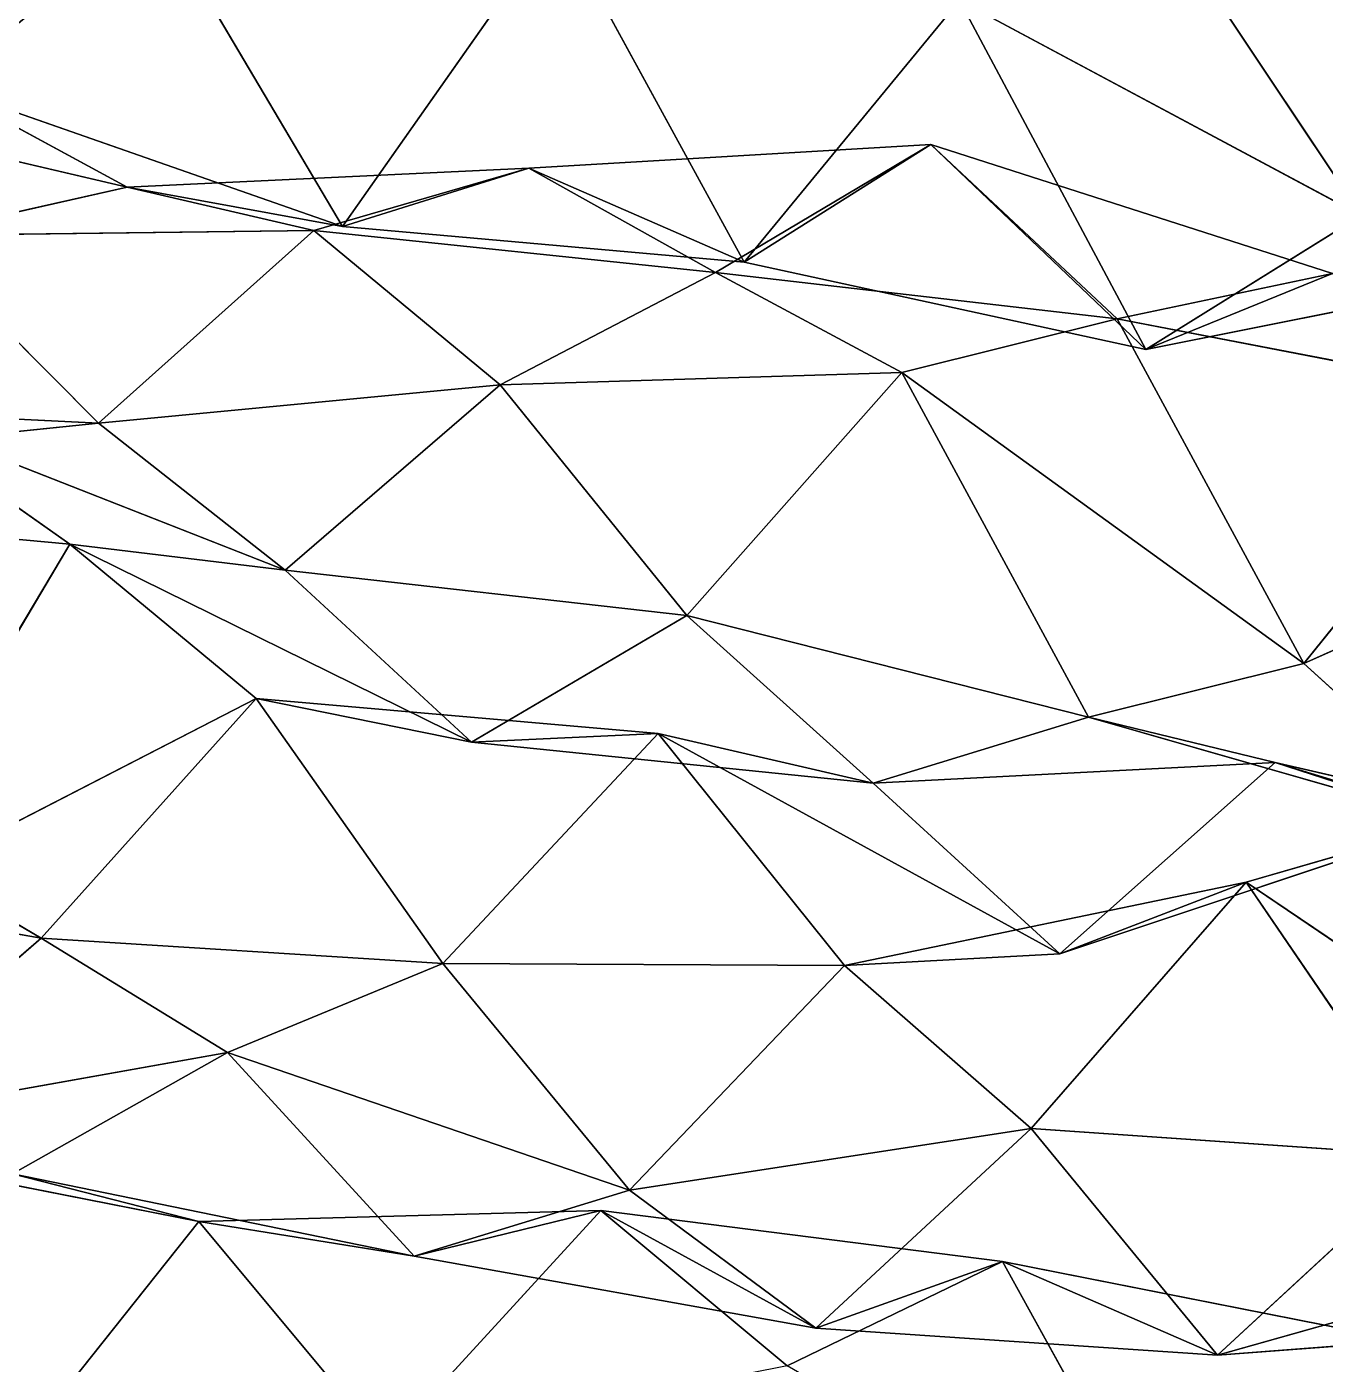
# Model space of a CAD drawing. Header units: metres. Extents: x -3703 to 431, y -1555 to 134.
# Drawn here: x -2332.7 to -2251.7, y -1031.2 to -947.8 of the extents above; entities that cross this region are included whole.
import ezdxf

# ---------------------------------------------------------------- set-up
doc = ezdxf.new("R2010")
doc.units = ezdxf.units.M

msp = doc.modelspace()

# ---------------------------------------------------------------- linework, layer by layer
for p, q in [((-2324.6165, -940.5509, -5140.302), (-2312.989, -960.2335, -5176.227)), ((-2312.989, -960.2335, -5176.227), (-2324.6165, -940.5509, -5140.302)), ((-2299.5725, -941.1372, -5153.002), (-2312.989, -960.2335, -5176.227)), ((-2312.989, -960.2335, -5176.227), (-2299.5725, -941.1372, -5153.002)), ((-2299.5725, -941.1372, -5153.002), (-2287.945, -962.44543, -5188.564)), ((-2287.945, -962.44543, -5188.564), (-2299.5725, -941.1372, -5153.002)), ((-2261.1123, -942.08203, -5138.1265), (-2249.4846, -959.53503, -5174.5503)), ((-2249.4846, -959.53503, -5174.5503), (-2261.1123, -942.08203, -5138.1265)), ((-2274.5286, -946.1262, -5164.718), (-2287.945, -962.44543, -5188.564)), ((-2287.945, -962.44543, -5188.564), (-2274.5286, -946.1262, -5164.718)), ((-2249.4846, -959.53503, -5174.5503), (-2274.5286, -946.1262, -5164.718)), ((-2274.5286, -946.1262, -5164.718), (-2262.9011, -967.8977, -5200.176)), ((-2262.9011, -967.8977, -5200.176), (-2274.5286, -946.1262, -5164.718)), ((-2274.5286, -946.1262, -5164.718), (-2249.4846, -959.53503, -5174.5503)), ((-2312.989, -960.2335, -5176.227), (-2338.033, -951.4745, -5165.3545)), ((-2338.033, -951.4745, -5165.3545), (-2326.4055, -957.7811, -5204.271)), ((-2326.4055, -957.7811, -5204.271), (-2338.033, -951.4745, -5165.3545)), ((-2338.033, -951.4745, -5165.3545), (-2312.989, -960.2335, -5176.227)), ((-2326.4055, -957.7811, -5204.271), (-2351.4495, -951.921, -5192.75)), ((-2351.4495, -951.921, -5192.75), (-2326.4055, -957.7811, -5204.271)), ((-2276.3176, -955.1128, -5230.53), (-2301.3616, -956.59424, -5217.3677)), ((-2301.3616, -956.59424, -5217.3677), (-2276.3176, -955.1128, -5230.53)), ((-2276.3176, -955.1128, -5230.53), (-2289.734, -963.10156, -5256.2393)), ((-2289.734, -963.10156, -5256.2393), (-2276.3176, -955.1128, -5230.53)), ((-2287.945, -962.44543, -5188.564), (-2276.3176, -955.1128, -5230.53)), ((-2276.3176, -955.1128, -5230.53), (-2287.945, -962.44543, -5188.564)), ((-2262.9011, -967.8977, -5200.176), (-2276.3176, -955.1128, -5230.53)), ((-2251.2737, -963.15466, -5241.563), (-2276.3176, -955.1128, -5230.53)), ((-2276.3176, -955.1128, -5230.53), (-2262.9011, -967.8977, -5200.176)), ((-2276.3176, -955.1128, -5230.53), (-2264.69, -965.9773, -5268.4277)), ((-2264.69, -965.9773, -5268.4277), (-2276.3176, -955.1128, -5230.53)), ((-2276.3176, -955.1128, -5230.53), (-2251.2737, -963.15466, -5241.563)), ((-2301.3616, -956.59424, -5217.3677), (-2326.4055, -957.7811, -5204.271)), ((-2326.4055, -957.7811, -5204.271), (-2301.3616, -956.59424, -5217.3677)), ((-2301.3616, -956.59424, -5217.3677), (-2314.7778, -960.4784, -5243.9946)), ((-2314.7778, -960.4784, -5243.9946), (-2301.3616, -956.59424, -5217.3677)), ((-2312.989, -960.2335, -5176.227), (-2301.3616, -956.59424, -5217.3677)), ((-2301.3616, -956.59424, -5217.3677), (-2312.989, -960.2335, -5176.227)), ((-2287.945, -962.44543, -5188.564), (-2301.3616, -956.59424, -5217.3677)), ((-2301.3616, -956.59424, -5217.3677), (-2287.945, -962.44543, -5188.564)), ((-2301.3616, -956.59424, -5217.3677), (-2289.734, -963.10156, -5256.2393)), ((-2289.734, -963.10156, -5256.2393), (-2301.3616, -956.59424, -5217.3677)), ((-2326.4055, -957.7811, -5204.271), (-2339.8218, -960.7897, -5231.094)), ((-2339.8218, -960.7897, -5231.094), (-2326.4055, -957.7811, -5204.271)), ((-2312.989, -960.2335, -5176.227), (-2326.4055, -957.7811, -5204.271)), ((-2326.4055, -957.7811, -5204.271), (-2312.989, -960.2335, -5176.227)), ((-2326.4055, -957.7811, -5204.271), (-2314.7778, -960.4784, -5243.9946)), ((-2314.7778, -960.4784, -5243.9946), (-2326.4055, -957.7811, -5204.271)), ((-2249.4846, -959.53503, -5174.5503), (-2262.9011, -967.8977, -5200.176)), ((-2262.9011, -967.8977, -5200.176), (-2249.4846, -959.53503, -5174.5503)), ((-2314.7778, -960.4784, -5243.9946), (-2339.8218, -960.7897, -5231.094)), ((-2339.8218, -960.7897, -5231.094), (-2314.7778, -960.4784, -5243.9946)), ((-2314.7778, -960.4784, -5243.9946), (-2328.1943, -972.4807, -5268.806)), ((-2328.1943, -972.4807, -5268.806), (-2314.7778, -960.4784, -5243.9946)), ((-2289.734, -963.10156, -5256.2393), (-2314.7778, -960.4784, -5243.9946)), ((-2314.7778, -960.4784, -5243.9946), (-2303.1504, -970.0946, -5282.1714)), ((-2303.1504, -970.0946, -5282.1714), (-2314.7778, -960.4784, -5243.9946)), ((-2314.7778, -960.4784, -5243.9946), (-2289.734, -963.10156, -5256.2393)), ((-2287.945, -962.44543, -5188.564), (-2312.989, -960.2335, -5176.227)), ((-2312.989, -960.2335, -5176.227), (-2287.945, -962.44543, -5188.564)), ((-2339.8218, -960.7897, -5231.094), (-2328.1943, -972.4807, -5268.806)), ((-2328.1943, -972.4807, -5268.806), (-2339.8218, -960.7897, -5231.094)), ((-2289.734, -963.10156, -5256.2393), (-2303.1504, -970.0946, -5282.1714)), ((-2303.1504, -970.0946, -5282.1714), (-2289.734, -963.10156, -5256.2393)), ((-2264.69, -965.9773, -5268.4277), (-2289.734, -963.10156, -5256.2393)), ((-2289.734, -963.10156, -5256.2393), (-2278.1064, -969.3286, -5295.174)), ((-2278.1064, -969.3286, -5295.174), (-2289.734, -963.10156, -5256.2393)), ((-2289.734, -963.10156, -5256.2393), (-2264.69, -965.9773, -5268.4277)), ((-2262.9011, -967.8977, -5200.176), (-2287.945, -962.44543, -5188.564)), ((-2287.945, -962.44543, -5188.564), (-2262.9011, -967.8977, -5200.176)), ((-2251.2737, -963.15466, -5241.563), (-2264.69, -965.9773, -5268.4277)), ((-2264.69, -965.9773, -5268.4277), (-2251.2737, -963.15466, -5241.563)), ((-2237.8572, -962.88306, -5214.1284), (-2262.9011, -967.8977, -5200.176)), ((-2262.9011, -967.8977, -5200.176), (-2237.8572, -962.88306, -5214.1284)), ((-2262.9011, -967.8977, -5200.176), (-2251.2737, -963.15466, -5241.563)), ((-2251.2737, -963.15466, -5241.563), (-2262.9011, -967.8977, -5200.176)), ((-2264.69, -965.9773, -5268.4277), (-2278.1064, -969.3286, -5295.174)), ((-2278.1064, -969.3286, -5295.174), (-2264.69, -965.9773, -5268.4277)), ((-2239.6458, -970.8186, -5280.1763), (-2264.69, -965.9773, -5268.4277)), ((-2264.69, -965.9773, -5268.4277), (-2253.0623, -987.4823, -5303.9453)), ((-2253.0623, -987.4823, -5303.9453), (-2264.69, -965.9773, -5268.4277)), ((-2264.69, -965.9773, -5268.4277), (-2239.6458, -970.8186, -5280.1763)), ((-2278.1064, -969.3286, -5295.174), (-2303.1504, -970.0946, -5282.1714)), ((-2303.1504, -970.0946, -5282.1714), (-2278.1064, -969.3286, -5295.174)), ((-2278.1064, -969.3286, -5295.174), (-2291.5227, -984.4901, -5319.279)), ((-2291.5227, -984.4901, -5319.279), (-2278.1064, -969.3286, -5295.174)), ((-2253.0623, -987.4823, -5303.9453), (-2278.1064, -969.3286, -5295.174)), ((-2278.1064, -969.3286, -5295.174), (-2266.4788, -990.8181, -5330.695)), ((-2266.4788, -990.8181, -5330.695), (-2278.1064, -969.3286, -5295.174)), ((-2278.1064, -969.3286, -5295.174), (-2253.0623, -987.4823, -5303.9453)), ((-2303.1504, -970.0946, -5282.1714), (-2328.1943, -972.4807, -5268.806)), ((-2328.1943, -972.4807, -5268.806), (-2303.1504, -970.0946, -5282.1714)), ((-2303.1504, -970.0946, -5282.1714), (-2316.5667, -981.6521, -5307.082)), ((-2316.5667, -981.6521, -5307.082), (-2303.1504, -970.0946, -5282.1714)), ((-2303.1504, -970.0946, -5282.1714), (-2291.5227, -984.4901, -5319.279)), ((-2291.5227, -984.4901, -5319.279), (-2303.1504, -970.0946, -5282.1714)), ((-2239.6458, -970.8186, -5280.1763), (-2253.0623, -987.4823, -5303.9453)), ((-2253.0623, -987.4823, -5303.9453), (-2239.6458, -970.8186, -5280.1763)), ((-2328.1943, -972.4807, -5268.806), (-2341.6106, -971.8252, -5296.448)), ((-2316.5667, -981.6521, -5307.082), (-2341.6106, -971.8252, -5296.448)), ((-2341.6106, -971.8252, -5296.448), (-2328.1943, -972.4807, -5268.806)), ((-2341.6106, -971.8252, -5296.448), (-2329.9832, -980.0388, -5334.9385)), ((-2329.9832, -980.0388, -5334.9385), (-2341.6106, -971.8252, -5296.448)), ((-2341.6106, -971.8252, -5296.448), (-2316.5667, -981.6521, -5307.082)), ((-2328.1943, -972.4807, -5268.806), (-2353.2383, -975.0624, -5255.398)), ((-2353.2383, -975.0624, -5255.398), (-2328.1943, -972.4807, -5268.806)), ((-2328.1943, -972.4807, -5268.806), (-2316.5667, -981.6521, -5307.082)), ((-2316.5667, -981.6521, -5307.082), (-2328.1943, -972.4807, -5268.806)), ((-2228.0183, -976.24316, -5319.29), (-2253.0623, -987.4823, -5303.9453)), ((-2253.0623, -987.4823, -5303.9453), (-2228.0183, -976.24316, -5319.29)), ((-2329.9832, -980.0388, -5334.9385), (-2355.027, -977.7223, -5322.625)), ((-2355.027, -977.7223, -5322.625), (-2329.9832, -980.0388, -5334.9385)), ((-2329.9832, -980.0388, -5334.9385), (-2343.3997, -1002.5393, -5357.4023)), ((-2343.3997, -1002.5393, -5357.4023), (-2329.9832, -980.0388, -5334.9385)), ((-2316.5667, -981.6521, -5307.082), (-2329.9832, -980.0388, -5334.9385)), ((-2304.9392, -992.37634, -5345.0107), (-2329.9832, -980.0388, -5334.9385)), ((-2329.9832, -980.0388, -5334.9385), (-2316.5667, -981.6521, -5307.082)), ((-2329.9832, -980.0388, -5334.9385), (-2318.3557, -989.6592, -5373.114)), ((-2318.3557, -989.6592, -5373.114), (-2329.9832, -980.0388, -5334.9385)), ((-2329.9832, -980.0388, -5334.9385), (-2304.9392, -992.37634, -5345.0107)), ((-2291.5227, -984.4901, -5319.279), (-2316.5667, -981.6521, -5307.082)), ((-2316.5667, -981.6521, -5307.082), (-2304.9392, -992.37634, -5345.0107)), ((-2304.9392, -992.37634, -5345.0107), (-2316.5667, -981.6521, -5307.082)), ((-2316.5667, -981.6521, -5307.082), (-2291.5227, -984.4901, -5319.279)), ((-2291.5227, -984.4901, -5319.279), (-2304.9392, -992.37634, -5345.0107)), ((-2304.9392, -992.37634, -5345.0107), (-2291.5227, -984.4901, -5319.279)), ((-2266.4788, -990.8181, -5330.695), (-2291.5227, -984.4901, -5319.279)), ((-2291.5227, -984.4901, -5319.279), (-2279.8953, -994.9435, -5357.268)), ((-2279.8953, -994.9435, -5357.268), (-2291.5227, -984.4901, -5319.279)), ((-2291.5227, -984.4901, -5319.279), (-2266.4788, -990.8181, -5330.695)), ((-2253.0623, -987.4823, -5303.9453), (-2266.4788, -990.8181, -5330.695)), ((-2266.4788, -990.8181, -5330.695), (-2253.0623, -987.4823, -5303.9453)), ((-2253.0623, -987.4823, -5303.9453), (-2241.4346, -997.9916, -5341.9224)), ((-2241.4346, -997.9916, -5341.9224), (-2253.0623, -987.4823, -5303.9453)), ((-2331.772, -1004.60156, -5397.268), (-2356.816, -989.83704, -5387.7383)), ((-2356.816, -989.83704, -5387.7383), (-2331.772, -1004.60156, -5397.268)), ((-2318.3557, -989.6592, -5373.114), (-2343.3997, -1002.5393, -5357.4023)), ((-2343.3997, -1002.5393, -5357.4023), (-2318.3557, -989.6592, -5373.114)), ((-2318.3557, -989.6592, -5373.114), (-2331.772, -1004.60156, -5397.268)), ((-2331.772, -1004.60156, -5397.268), (-2318.3557, -989.6592, -5373.114)), ((-2304.9392, -992.37634, -5345.0107), (-2318.3557, -989.6592, -5373.114)), ((-2293.3118, -991.834, -5385.4585), (-2318.3557, -989.6592, -5373.114)), ((-2318.3557, -989.6592, -5373.114), (-2304.9392, -992.37634, -5345.0107)), ((-2318.3557, -989.6592, -5373.114), (-2306.7278, -1006.18225, -5409.746)), ((-2306.7278, -1006.18225, -5409.746), (-2318.3557, -989.6592, -5373.114)), ((-2318.3557, -989.6592, -5373.114), (-2293.3118, -991.834, -5385.4585)), ((-2266.4788, -990.8181, -5330.695), (-2279.8953, -994.9435, -5357.268)), ((-2279.8953, -994.9435, -5357.268), (-2266.4788, -990.8181, -5330.695)), ((-2241.4346, -997.9916, -5341.9224), (-2266.4788, -990.8181, -5330.695)), ((-2266.4788, -990.8181, -5330.695), (-2254.851, -993.64197, -5370.39)), ((-2254.851, -993.64197, -5370.39), (-2266.4788, -990.8181, -5330.695)), ((-2266.4788, -990.8181, -5330.695), (-2241.4346, -997.9916, -5341.9224)), ((-2293.3118, -991.834, -5385.4585), (-2306.7278, -1006.18225, -5409.746)), ((-2306.7278, -1006.18225, -5409.746), (-2293.3118, -991.834, -5385.4585)), ((-2304.9392, -992.37634, -5345.0107), (-2293.3118, -991.834, -5385.4585)), ((-2293.3118, -991.834, -5385.4585), (-2304.9392, -992.37634, -5345.0107)), ((-2279.8953, -994.9435, -5357.268), (-2304.9392, -992.37634, -5345.0107)), ((-2304.9392, -992.37634, -5345.0107), (-2279.8953, -994.9435, -5357.268)), ((-2279.8953, -994.9435, -5357.268), (-2293.3118, -991.834, -5385.4585)), ((-2268.2676, -1005.57056, -5395.2183), (-2293.3118, -991.834, -5385.4585)), ((-2293.3118, -991.834, -5385.4585), (-2279.8953, -994.9435, -5357.268)), ((-2293.3118, -991.834, -5385.4585), (-2281.6838, -1006.30884, -5422.549)), ((-2281.6838, -1006.30884, -5422.549), (-2293.3118, -991.834, -5385.4585)), ((-2293.3118, -991.834, -5385.4585), (-2268.2676, -1005.57056, -5395.2183)), ((-2254.851, -993.64197, -5370.39), (-2279.8953, -994.9435, -5357.268)), ((-2279.8953, -994.9435, -5357.268), (-2254.851, -993.64197, -5370.39)), ((-2254.851, -993.64197, -5370.39), (-2268.2676, -1005.57056, -5395.2183)), ((-2268.2676, -1005.57056, -5395.2183), (-2254.851, -993.64197, -5370.39)), ((-2241.4346, -997.9916, -5341.9224), (-2254.851, -993.64197, -5370.39)), ((-2229.8071, -999.4728, -5381.9175), (-2254.851, -993.64197, -5370.39)), ((-2254.851, -993.64197, -5370.39), (-2241.4346, -997.9916, -5341.9224)), ((-2254.851, -993.64197, -5370.39), (-2243.2236, -997.2125, -5409.9185)), ((-2243.2236, -997.2125, -5409.9185), (-2254.851, -993.64197, -5370.39)), ((-2254.851, -993.64197, -5370.39), (-2229.8071, -999.4728, -5381.9175)), ((-2279.8953, -994.9435, -5357.268), (-2268.2676, -1005.57056, -5395.2183)), ((-2268.2676, -1005.57056, -5395.2183), (-2279.8953, -994.9435, -5357.268)), ((-2243.2236, -997.2125, -5409.9185), (-2268.2676, -1005.57056, -5395.2183)), ((-2268.2676, -1005.57056, -5395.2183), (-2243.2236, -997.2125, -5409.9185)), ((-2243.2236, -997.2125, -5409.9185), (-2256.64, -1001.10376, -5436.544)), ((-2256.64, -1001.10376, -5436.544), (-2243.2236, -997.2125, -5409.9185)), ((-2256.64, -1001.10376, -5436.544), (-2281.6838, -1006.30884, -5422.549)), ((-2281.6838, -1006.30884, -5422.549), (-2256.64, -1001.10376, -5436.544)), ((-2256.64, -1001.10376, -5436.544), (-2270.0564, -1016.4658, -5460.6045)), ((-2270.0564, -1016.4658, -5460.6045), (-2256.64, -1001.10376, -5436.544)), ((-2268.2676, -1005.57056, -5395.2183), (-2256.64, -1001.10376, -5436.544)), ((-2256.64, -1001.10376, -5436.544), (-2268.2676, -1005.57056, -5395.2183)), ((-2231.596, -1018.0891, -5445.577), (-2256.64, -1001.10376, -5436.544)), ((-2256.64, -1001.10376, -5436.544), (-2245.0125, -1018.1864, -5473.051)), ((-2245.0125, -1018.1864, -5473.051), (-2256.64, -1001.10376, -5436.544)), ((-2256.64, -1001.10376, -5436.544), (-2231.596, -1018.0891, -5445.577)), ((-2343.3997, -1002.5393, -5357.4023), (-2331.772, -1004.60156, -5397.268)), ((-2331.772, -1004.60156, -5397.268), (-2343.3997, -1002.5393, -5357.4023)), ((-2331.772, -1004.60156, -5397.268), (-2345.1885, -1016.1975, -5422.171)), ((-2345.1885, -1016.1975, -5422.171), (-2331.772, -1004.60156, -5397.268)), ((-2306.7278, -1006.18225, -5409.746), (-2331.772, -1004.60156, -5397.268)), ((-2331.772, -1004.60156, -5397.268), (-2320.1443, -1011.73083, -5436.0005)), ((-2320.1443, -1011.73083, -5436.0005), (-2331.772, -1004.60156, -5397.268)), ((-2331.772, -1004.60156, -5397.268), (-2306.7278, -1006.18225, -5409.746)), ((-2268.2676, -1005.57056, -5395.2183), (-2281.6838, -1006.30884, -5422.549)), ((-2281.6838, -1006.30884, -5422.549), (-2268.2676, -1005.57056, -5395.2183)), ((-2306.7278, -1006.18225, -5409.746), (-2320.1443, -1011.73083, -5436.0005)), ((-2320.1443, -1011.73083, -5436.0005), (-2306.7278, -1006.18225, -5409.746)), ((-2281.6838, -1006.30884, -5422.549), (-2306.7278, -1006.18225, -5409.746)), ((-2306.7278, -1006.18225, -5409.746), (-2295.1003, -1020.3147, -5446.9126)), ((-2295.1003, -1020.3147, -5446.9126), (-2306.7278, -1006.18225, -5409.746)), ((-2306.7278, -1006.18225, -5409.746), (-2281.6838, -1006.30884, -5422.549)), ((-2281.6838, -1006.30884, -5422.549), (-2295.1003, -1020.3147, -5446.9126)), ((-2295.1003, -1020.3147, -5446.9126), (-2281.6838, -1006.30884, -5422.549)), ((-2281.6838, -1006.30884, -5422.549), (-2270.0564, -1016.4658, -5460.6045)), ((-2270.0564, -1016.4658, -5460.6045), (-2281.6838, -1006.30884, -5422.549)), ((-2320.1443, -1011.73083, -5436.0005), (-2345.1885, -1016.1975, -5422.171)), ((-2345.1885, -1016.1975, -5422.171), (-2320.1443, -1011.73083, -5436.0005)), ((-2320.1443, -1011.73083, -5436.0005), (-2333.5608, -1019.3037, -5461.8027)), ((-2333.5608, -1019.3037, -5461.8027), (-2320.1443, -1011.73083, -5436.0005)), ((-2295.1003, -1020.3147, -5446.9126), (-2320.1443, -1011.73083, -5436.0005)), ((-2320.1443, -1011.73083, -5436.0005), (-2308.5166, -1024.4198, -5473.4897)), ((-2308.5166, -1024.4198, -5473.4897), (-2320.1443, -1011.73083, -5436.0005)), ((-2320.1443, -1011.73083, -5436.0005), (-2295.1003, -1020.3147, -5446.9126)), ((-2270.0564, -1016.4658, -5460.6045), (-2295.1003, -1020.3147, -5446.9126)), ((-2295.1003, -1020.3147, -5446.9126), (-2270.0564, -1016.4658, -5460.6045)), ((-2270.0564, -1016.4658, -5460.6045), (-2283.4727, -1028.9282, -5485.313)), ((-2283.4727, -1028.9282, -5485.313), (-2270.0564, -1016.4658, -5460.6045)), ((-2245.0125, -1018.1864, -5473.051), (-2270.0564, -1016.4658, -5460.6045)), ((-2270.0564, -1016.4658, -5460.6045), (-2258.4287, -1030.6088, -5497.7686)), ((-2258.4287, -1030.6088, -5497.7686), (-2270.0564, -1016.4658, -5460.6045)), ((-2270.0564, -1016.4658, -5460.6045), (-2245.0125, -1018.1864, -5473.051)), ((-2321.933, -1022.2706, -5501.466), (-2346.9773, -1017.3152, -5489.7427)), ((-2346.9773, -1017.3152, -5489.7427), (-2321.933, -1022.2706, -5501.466)), ((-2245.0125, -1018.1864, -5473.051), (-2258.4287, -1030.6088, -5497.7686)), ((-2258.4287, -1030.6088, -5497.7686), (-2245.0125, -1018.1864, -5473.051)), ((-2308.5166, -1024.4198, -5473.4897), (-2333.5608, -1019.3037, -5461.8027)), ((-2333.5608, -1019.3037, -5461.8027), (-2321.933, -1022.2706, -5501.466)), ((-2321.933, -1022.2706, -5501.466), (-2333.5608, -1019.3037, -5461.8027)), ((-2333.5608, -1019.3037, -5461.8027), (-2308.5166, -1024.4198, -5473.4897)), ((-2295.1003, -1020.3147, -5446.9126), (-2308.5166, -1024.4198, -5473.4897)), ((-2308.5166, -1024.4198, -5473.4897), (-2295.1003, -1020.3147, -5446.9126)), ((-2295.1003, -1020.3147, -5446.9126), (-2283.4727, -1028.9282, -5485.313)), ((-2283.4727, -1028.9282, -5485.313), (-2295.1003, -1020.3147, -5446.9126)), ((-2296.8892, -1021.5759, -5514.452), (-2321.933, -1022.2706, -5501.466)), ((-2321.933, -1022.2706, -5501.466), (-2296.8892, -1021.5759, -5514.452)), ((-2296.8892, -1021.5759, -5514.452), (-2310.3057, -1036.2292, -5538.6714)), ((-2310.3057, -1036.2292, -5538.6714), (-2296.8892, -1021.5759, -5514.452)), ((-2308.5166, -1024.4198, -5473.4897), (-2296.8892, -1021.5759, -5514.452)), ((-2296.8892, -1021.5759, -5514.452), (-2308.5166, -1024.4198, -5473.4897)), ((-2283.4727, -1028.9282, -5485.313), (-2296.8892, -1021.5759, -5514.452)), ((-2271.8452, -1024.758, -5526.572), (-2296.8892, -1021.5759, -5514.452)), ((-2296.8892, -1021.5759, -5514.452), (-2283.4727, -1028.9282, -5485.313)), ((-2296.8892, -1021.5759, -5514.452), (-2285.2617, -1031.2744, -5552.611)), ((-2285.2617, -1031.2744, -5552.611), (-2296.8892, -1021.5759, -5514.452)), ((-2296.8892, -1021.5759, -5514.452), (-2271.8452, -1024.758, -5526.572)), ((-2321.933, -1022.2706, -5501.466), (-2335.3496, -1039.1039, -5525.1978)), ((-2335.3496, -1039.1039, -5525.1978), (-2321.933, -1022.2706, -5501.466)), ((-2308.5166, -1024.4198, -5473.4897), (-2321.933, -1022.2706, -5501.466)), ((-2321.933, -1022.2706, -5501.466), (-2308.5166, -1024.4198, -5473.4897)), ((-2321.933, -1022.2706, -5501.466), (-2310.3057, -1036.2292, -5538.6714)), ((-2310.3057, -1036.2292, -5538.6714), (-2321.933, -1022.2706, -5501.466)), ((-2233.3848, -1023.5349, -5512.181), (-2258.4287, -1030.6088, -5497.7686)), ((-2258.4287, -1030.6088, -5497.7686), (-2233.3848, -1023.5349, -5512.181)), ((-2283.4727, -1028.9282, -5485.313), (-2308.5166, -1024.4198, -5473.4897)), ((-2308.5166, -1024.4198, -5473.4897), (-2283.4727, -1028.9282, -5485.313)), ((-2271.8452, -1024.758, -5526.572), (-2285.2617, -1031.2744, -5552.611)), ((-2285.2617, -1031.2744, -5552.611), (-2271.8452, -1024.758, -5526.572)), ((-2283.4727, -1028.9282, -5485.313), (-2271.8452, -1024.758, -5526.572)), ((-2271.8452, -1024.758, -5526.572), (-2283.4727, -1028.9282, -5485.313)), ((-2258.4287, -1030.6088, -5497.7686), (-2271.8452, -1024.758, -5526.572)), ((-2246.8013, -1029.7175, -5538.2944), (-2271.8452, -1024.758, -5526.572)), ((-2271.8452, -1024.758, -5526.572), (-2258.4287, -1030.6088, -5497.7686)), ((-2271.8452, -1024.758, -5526.572), (-2260.2178, -1045.7875, -5562.197)), ((-2260.2178, -1045.7875, -5562.197), (-2271.8452, -1024.758, -5526.572)), ((-2271.8452, -1024.758, -5526.572), (-2246.8013, -1029.7175, -5538.2944)), ((-2258.4287, -1030.6088, -5497.7686), (-2283.4727, -1028.9282, -5485.313)), ((-2283.4727, -1028.9282, -5485.313), (-2258.4287, -1030.6088, -5497.7686)), ((-2258.4287, -1030.6088, -5497.7686), (-2246.8013, -1029.7175, -5538.2944)), ((-2246.8013, -1029.7175, -5538.2944), (-2258.4287, -1030.6088, -5497.7686))]:
    msp.add_line(p, q)
for points in [[(-2338.033, -951.4745, -5165.3545), (-2349.6604, -939.8302, -5127.632), (-2324.6165, -940.5509, -5140.302), (-2324.6165, -940.5508, -5140.302)], [(-2324.6165, -940.5509, -5140.302), (-2312.989, -960.2335, -5176.227), (-2338.033, -951.4745, -5165.3545), (-2338.033, -951.47437, -5165.3545)], [(-2312.989, -960.2335, -5176.227), (-2324.6165, -940.5509, -5140.302), (-2299.5725, -941.1372, -5153.002), (-2299.5725, -941.1371, -5153.002)], [(-2299.5725, -941.1372, -5153.002), (-2287.945, -962.44543, -5188.564), (-2312.989, -960.2335, -5176.227), (-2312.989, -960.2334, -5176.227)], [(-2287.945, -962.44543, -5188.564), (-2299.5725, -941.1372, -5153.002), (-2274.5286, -946.1262, -5164.718), (-2274.5286, -946.1261, -5164.718)], [(-2249.4846, -959.53503, -5174.5503), (-2261.1123, -942.08203, -5138.1265), (-2236.0684, -940.8602, -5151.231), (-2236.0684, -940.8601, -5151.231)], [(-2261.1123, -942.08203, -5138.1265), (-2249.4846, -959.53503, -5174.5503), (-2274.5286, -946.1262, -5164.718), (-2274.5286, -946.1261, -5164.718)], [(-2274.5286, -946.1262, -5164.718), (-2262.9011, -967.8977, -5200.176), (-2287.945, -962.44543, -5188.564), (-2287.945, -962.4453, -5188.564)], [(-2262.9011, -967.8977, -5200.176), (-2274.5286, -946.1262, -5164.718), (-2249.4846, -959.53503, -5174.5503), (-2249.4846, -959.5349, -5174.5503)], [(-2338.033, -951.4745, -5165.3545), (-2326.4055, -957.7811, -5204.271), (-2351.4495, -951.921, -5192.75), (-2351.4495, -951.9209, -5192.75)], [(-2326.4055, -957.7811, -5204.271), (-2338.033, -951.4745, -5165.3545), (-2312.989, -960.2335, -5176.227), (-2312.989, -960.2334, -5176.227)], [(-2339.8218, -960.7897, -5231.094), (-2351.4495, -951.921, -5192.75), (-2326.4055, -957.7811, -5204.271), (-2326.4055, -957.781, -5204.271)], [(-2289.734, -963.10156, -5256.2393), (-2301.3616, -956.59424, -5217.3677), (-2276.3176, -955.1128, -5230.53), (-2276.3176, -955.1127, -5230.53)], [(-2287.945, -962.44543, -5188.564), (-2276.3176, -955.1128, -5230.53), (-2301.3616, -956.59424, -5217.3677), (-2301.3616, -956.5941, -5217.3677)], [(-2276.3176, -955.1128, -5230.53), (-2264.69, -965.9773, -5268.4277), (-2289.734, -963.10156, -5256.2393), (-2289.734, -963.10144, -5256.2393)], [(-2276.3176, -955.1128, -5230.53), (-2287.945, -962.44543, -5188.564), (-2262.9011, -967.8977, -5200.176), (-2262.9011, -967.8976, -5200.176)], [(-2262.9011, -967.8977, -5200.176), (-2251.2737, -963.15466, -5241.563), (-2276.3176, -955.1128, -5230.53), (-2276.3176, -955.1127, -5230.53)], [(-2264.69, -965.9773, -5268.4277), (-2276.3176, -955.1128, -5230.53), (-2251.2737, -963.15466, -5241.563), (-2251.2737, -963.15454, -5241.563)], [(-2314.7778, -960.4784, -5243.9946), (-2326.4055, -957.7811, -5204.271), (-2301.3616, -956.59424, -5217.3677), (-2301.3616, -956.5941, -5217.3677)], [(-2312.989, -960.2335, -5176.227), (-2301.3616, -956.59424, -5217.3677), (-2326.4055, -957.7811, -5204.271), (-2326.4055, -957.781, -5204.271)], [(-2301.3616, -956.59424, -5217.3677), (-2289.734, -963.10156, -5256.2393), (-2314.7778, -960.4784, -5243.9946), (-2314.7778, -960.4783, -5243.9946)], [(-2301.3616, -956.59424, -5217.3677), (-2312.989, -960.2335, -5176.227), (-2287.945, -962.44543, -5188.564), (-2287.945, -962.4453, -5188.564)], [(-2326.4055, -957.7811, -5204.271), (-2314.7778, -960.4784, -5243.9946), (-2339.8218, -960.7897, -5231.094), (-2339.8218, -960.78955, -5231.094)], [(-2249.4846, -959.53503, -5174.5503), (-2237.8572, -962.88306, -5214.1284), (-2262.9011, -967.8977, -5200.176), (-2262.9011, -967.8976, -5200.176)], [(-2328.1943, -972.4807, -5268.806), (-2339.8218, -960.7897, -5231.094), (-2314.7778, -960.4784, -5243.9946), (-2314.7778, -960.4783, -5243.9946)], [(-2314.7778, -960.4784, -5243.9946), (-2303.1504, -970.0946, -5282.1714), (-2328.1943, -972.4807, -5268.806), (-2328.1943, -972.4806, -5268.806)], [(-2303.1504, -970.0946, -5282.1714), (-2314.7778, -960.4784, -5243.9946), (-2289.734, -963.10156, -5256.2393), (-2289.734, -963.10144, -5256.2393)], [(-2339.8218, -960.7897, -5231.094), (-2328.1943, -972.4807, -5268.806), (-2353.2383, -975.0624, -5255.398), (-2353.2383, -975.06226, -5255.398)], [(-2289.734, -963.10156, -5256.2393), (-2278.1064, -969.3286, -5295.174), (-2303.1504, -970.0946, -5282.1714), (-2303.1504, -970.0945, -5282.1714)], [(-2278.1064, -969.3286, -5295.174), (-2289.734, -963.10156, -5256.2393), (-2264.69, -965.9773, -5268.4277), (-2264.69, -965.9772, -5268.4277)], [(-2251.2737, -963.15466, -5241.563), (-2239.6458, -970.8186, -5280.1763), (-2264.69, -965.9773, -5268.4277), (-2264.69, -965.9772, -5268.4277)], [(-2251.2737, -963.15466, -5241.563), (-2262.9011, -967.8977, -5200.176), (-2237.8572, -962.88306, -5214.1284), (-2237.8572, -962.88293, -5214.1284)], [(-2264.69, -965.9773, -5268.4277), (-2253.0623, -987.4823, -5303.9453), (-2278.1064, -969.3286, -5295.174), (-2278.1064, -969.3285, -5295.174)], [(-2253.0623, -987.4823, -5303.9453), (-2264.69, -965.9773, -5268.4277), (-2239.6458, -970.8186, -5280.1763), (-2239.6458, -970.8185, -5280.1763)], [(-2291.5227, -984.4901, -5319.279), (-2303.1504, -970.0946, -5282.1714), (-2278.1064, -969.3286, -5295.174), (-2278.1064, -969.3285, -5295.174)], [(-2278.1064, -969.3286, -5295.174), (-2266.4788, -990.8181, -5330.695), (-2291.5227, -984.4901, -5319.279), (-2291.5227, -984.49, -5319.279)], [(-2266.4788, -990.8181, -5330.695), (-2278.1064, -969.3286, -5295.174), (-2253.0623, -987.4823, -5303.9453), (-2253.0623, -987.4822, -5303.9453)], [(-2316.5667, -981.6521, -5307.082), (-2328.1943, -972.4807, -5268.806), (-2303.1504, -970.0946, -5282.1714), (-2303.1504, -970.0945, -5282.1714)], [(-2303.1504, -970.0946, -5282.1714), (-2291.5227, -984.4901, -5319.279), (-2316.5667, -981.6521, -5307.082), (-2316.5667, -981.652, -5307.082)], [(-2239.6458, -970.8186, -5280.1763), (-2228.0183, -976.24316, -5319.29), (-2253.0623, -987.4823, -5303.9453), (-2253.0623, -987.4822, -5303.9453)], [(-2341.6106, -971.8252, -5296.448), (-2329.9832, -980.0388, -5334.9385), (-2355.027, -977.7223, -5322.625), (-2355.027, -977.72217, -5322.625)], [(-2341.6106, -971.8252, -5296.448), (-2353.2383, -975.0624, -5255.398), (-2328.1943, -972.4807, -5268.806), (-2328.1943, -972.4806, -5268.806)], [(-2328.1943, -972.4807, -5268.806), (-2316.5667, -981.6521, -5307.082), (-2341.6106, -971.8252, -5296.448), (-2341.6106, -971.8251, -5296.448)], [(-2329.9832, -980.0388, -5334.9385), (-2341.6106, -971.8252, -5296.448), (-2316.5667, -981.6521, -5307.082), (-2316.5667, -981.652, -5307.082)], [(-2241.4346, -997.9916, -5341.9224), (-2253.0623, -987.4823, -5303.9453), (-2228.0183, -976.24316, -5319.29), (-2228.0183, -976.24304, -5319.29)], [(-2343.3997, -1002.5393, -5357.4023), (-2355.027, -977.7223, -5322.625), (-2329.9832, -980.0388, -5334.9385), (-2329.9832, -980.0387, -5334.9385)], [(-2329.9832, -980.0388, -5334.9385), (-2318.3557, -989.6592, -5373.114), (-2343.3997, -1002.5393, -5357.4023), (-2343.3997, -1002.5392, -5357.4023)], [(-2316.5667, -981.6521, -5307.082), (-2304.9392, -992.37634, -5345.0107), (-2329.9832, -980.0388, -5334.9385), (-2329.9832, -980.0387, -5334.9385)], [(-2318.3557, -989.6592, -5373.114), (-2329.9832, -980.0388, -5334.9385), (-2304.9392, -992.37634, -5345.0107), (-2304.9392, -992.3762, -5345.0107)], [(-2304.9392, -992.37634, -5345.0107), (-2316.5667, -981.6521, -5307.082), (-2291.5227, -984.4901, -5319.279), (-2291.5227, -984.49, -5319.279)], [(-2291.5227, -984.4901, -5319.279), (-2279.8953, -994.9435, -5357.268), (-2304.9392, -992.37634, -5345.0107), (-2304.9392, -992.3762, -5345.0107)], [(-2279.8953, -994.9435, -5357.268), (-2291.5227, -984.4901, -5319.279), (-2266.4788, -990.8181, -5330.695), (-2266.4788, -990.818, -5330.695)], [(-2253.0623, -987.4823, -5303.9453), (-2241.4346, -997.9916, -5341.9224), (-2266.4788, -990.8181, -5330.695), (-2266.4788, -990.818, -5330.695)], [(-2343.3997, -1002.5393, -5357.4023), (-2331.772, -1004.60156, -5397.268), (-2356.816, -989.83704, -5387.7383), (-2356.816, -989.8369, -5387.7383)], [(-2345.1885, -1016.1975, -5422.171), (-2356.816, -989.83704, -5387.7383), (-2331.772, -1004.60156, -5397.268), (-2331.772, -1004.60144, -5397.268)], [(-2331.772, -1004.60156, -5397.268), (-2343.3997, -1002.5393, -5357.4023), (-2318.3557, -989.6592, -5373.114), (-2318.3557, -989.65906, -5373.114)], [(-2318.3557, -989.6592, -5373.114), (-2306.7278, -1006.18225, -5409.746), (-2331.772, -1004.60156, -5397.268), (-2331.772, -1004.60144, -5397.268)], [(-2304.9392, -992.37634, -5345.0107), (-2293.3118, -991.834, -5385.4585), (-2318.3557, -989.6592, -5373.114), (-2318.3557, -989.65906, -5373.114)], [(-2306.7278, -1006.18225, -5409.746), (-2318.3557, -989.6592, -5373.114), (-2293.3118, -991.834, -5385.4585), (-2293.3118, -991.83386, -5385.4585)], [(-2266.4788, -990.8181, -5330.695), (-2254.851, -993.64197, -5370.39), (-2279.8953, -994.9435, -5357.268), (-2279.8953, -994.94336, -5357.268)], [(-2254.851, -993.64197, -5370.39), (-2266.4788, -990.8181, -5330.695), (-2241.4346, -997.9916, -5341.9224), (-2241.4346, -997.99146, -5341.9224)], [(-2293.3118, -991.834, -5385.4585), (-2281.6838, -1006.30884, -5422.549), (-2306.7278, -1006.18225, -5409.746), (-2306.7278, -1006.1821, -5409.746)], [(-2293.3118, -991.834, -5385.4585), (-2304.9392, -992.37634, -5345.0107), (-2279.8953, -994.9435, -5357.268), (-2279.8953, -994.94336, -5357.268)], [(-2279.8953, -994.9435, -5357.268), (-2268.2676, -1005.57056, -5395.2183), (-2293.3118, -991.834, -5385.4585), (-2293.3118, -991.83386, -5385.4585)], [(-2281.6838, -1006.30884, -5422.549), (-2293.3118, -991.834, -5385.4585), (-2268.2676, -1005.57056, -5395.2183), (-2268.2676, -1005.57043, -5395.2183)], [(-2268.2676, -1005.57056, -5395.2183), (-2279.8953, -994.9435, -5357.268), (-2254.851, -993.64197, -5370.39), (-2254.851, -993.64185, -5370.39)], [(-2254.851, -993.64197, -5370.39), (-2243.2236, -997.2125, -5409.9185), (-2268.2676, -1005.57056, -5395.2183), (-2268.2676, -1005.57043, -5395.2183)], [(-2241.4346, -997.9916, -5341.9224), (-2229.8071, -999.4728, -5381.9175), (-2254.851, -993.64197, -5370.39), (-2254.851, -993.64185, -5370.39)], [(-2243.2236, -997.2125, -5409.9185), (-2254.851, -993.64197, -5370.39), (-2229.8071, -999.4728, -5381.9175), (-2229.8071, -999.47266, -5381.9175)], [(-2256.64, -1001.10376, -5436.544), (-2268.2676, -1005.57056, -5395.2183), (-2243.2236, -997.2125, -5409.9185), (-2243.2236, -997.2124, -5409.9185)], [(-2243.2236, -997.2125, -5409.9185), (-2231.596, -1018.0891, -5445.577), (-2256.64, -1001.10376, -5436.544), (-2256.64, -1001.10364, -5436.544)], [(-2270.0564, -1016.4658, -5460.6045), (-2281.6838, -1006.30884, -5422.549), (-2256.64, -1001.10376, -5436.544), (-2256.64, -1001.10364, -5436.544)], [(-2268.2676, -1005.57056, -5395.2183), (-2256.64, -1001.10376, -5436.544), (-2281.6838, -1006.30884, -5422.549), (-2281.6838, -1006.3087, -5422.549)], [(-2256.64, -1001.10376, -5436.544), (-2245.0125, -1018.1864, -5473.051), (-2270.0564, -1016.4658, -5460.6045), (-2270.0564, -1016.4657, -5460.6045)], [(-2245.0125, -1018.1864, -5473.051), (-2256.64, -1001.10376, -5436.544), (-2231.596, -1018.0891, -5445.577), (-2231.596, -1018.089, -5445.577)], [(-2331.772, -1004.60156, -5397.268), (-2320.1443, -1011.73083, -5436.0005), (-2345.1885, -1016.1975, -5422.171), (-2345.1885, -1016.1974, -5422.171)], [(-2320.1443, -1011.73083, -5436.0005), (-2331.772, -1004.60156, -5397.268), (-2306.7278, -1006.18225, -5409.746), (-2306.7278, -1006.1821, -5409.746)], [(-2306.7278, -1006.18225, -5409.746), (-2295.1003, -1020.3147, -5446.9126), (-2320.1443, -1011.73083, -5436.0005), (-2320.1443, -1011.7307, -5436.0005)], [(-2295.1003, -1020.3147, -5446.9126), (-2306.7278, -1006.18225, -5409.746), (-2281.6838, -1006.30884, -5422.549), (-2281.6838, -1006.3087, -5422.549)], [(-2281.6838, -1006.30884, -5422.549), (-2270.0564, -1016.4658, -5460.6045), (-2295.1003, -1020.3147, -5446.9126), (-2295.1003, -1020.3146, -5446.9126)], [(-2333.5608, -1019.3037, -5461.8027), (-2345.1885, -1016.1975, -5422.171), (-2320.1443, -1011.73083, -5436.0005), (-2320.1443, -1011.7307, -5436.0005)], [(-2320.1443, -1011.73083, -5436.0005), (-2308.5166, -1024.4198, -5473.4897), (-2333.5608, -1019.3037, -5461.8027), (-2333.5608, -1019.3036, -5461.8027)], [(-2308.5166, -1024.4198, -5473.4897), (-2320.1443, -1011.73083, -5436.0005), (-2295.1003, -1020.3147, -5446.9126), (-2295.1003, -1020.3146, -5446.9126)], [(-2283.4727, -1028.9282, -5485.313), (-2295.1003, -1020.3147, -5446.9126), (-2270.0564, -1016.4658, -5460.6045), (-2270.0564, -1016.4657, -5460.6045)], [(-2270.0564, -1016.4658, -5460.6045), (-2258.4287, -1030.6088, -5497.7686), (-2283.4727, -1028.9282, -5485.313), (-2283.4727, -1028.9281, -5485.313)], [(-2258.4287, -1030.6088, -5497.7686), (-2270.0564, -1016.4658, -5460.6045), (-2245.0125, -1018.1864, -5473.051), (-2245.0125, -1018.1863, -5473.051)], [(-2333.5608, -1019.3037, -5461.8027), (-2321.933, -1022.2706, -5501.466), (-2346.9773, -1017.3152, -5489.7427), (-2346.9773, -1017.31506, -5489.7427)], [(-2335.3496, -1039.1039, -5525.1978), (-2346.9773, -1017.3152, -5489.7427), (-2321.933, -1022.2706, -5501.466), (-2321.933, -1022.2705, -5501.466)], [(-2245.0125, -1018.1864, -5473.051), (-2233.3848, -1023.5349, -5512.181), (-2258.4287, -1030.6088, -5497.7686), (-2258.4287, -1030.6086, -5497.7686)], [(-2321.933, -1022.2706, -5501.466), (-2333.5608, -1019.3037, -5461.8027), (-2308.5166, -1024.4198, -5473.4897), (-2308.5166, -1024.4197, -5473.4897)], [(-2295.1003, -1020.3147, -5446.9126), (-2283.4727, -1028.9282, -5485.313), (-2308.5166, -1024.4198, -5473.4897), (-2308.5166, -1024.4197, -5473.4897)], [(-2310.3057, -1036.2292, -5538.6714), (-2321.933, -1022.2706, -5501.466), (-2296.8892, -1021.5759, -5514.452), (-2296.8892, -1021.5758, -5514.452)], [(-2308.5166, -1024.4198, -5473.4897), (-2296.8892, -1021.5759, -5514.452), (-2321.933, -1022.2706, -5501.466), (-2321.933, -1022.2705, -5501.466)], [(-2296.8892, -1021.5759, -5514.452), (-2285.2617, -1031.2744, -5552.611), (-2310.3057, -1036.2292, -5538.6714), (-2310.3057, -1036.2291, -5538.6714)], [(-2296.8892, -1021.5759, -5514.452), (-2308.5166, -1024.4198, -5473.4897), (-2283.4727, -1028.9282, -5485.313), (-2283.4727, -1028.9281, -5485.313)], [(-2283.4727, -1028.9282, -5485.313), (-2271.8452, -1024.758, -5526.572), (-2296.8892, -1021.5759, -5514.452), (-2296.8892, -1021.5758, -5514.452)], [(-2285.2617, -1031.2744, -5552.611), (-2296.8892, -1021.5759, -5514.452), (-2271.8452, -1024.758, -5526.572), (-2271.8452, -1024.7579, -5526.572)], [(-2321.933, -1022.2706, -5501.466), (-2310.3057, -1036.2292, -5538.6714), (-2335.3496, -1039.1039, -5525.1978), (-2335.3496, -1039.1038, -5525.1978)], [(-2246.8013, -1029.7175, -5538.2944), (-2258.4287, -1030.6088, -5497.7686), (-2233.3848, -1023.5349, -5512.181), (-2233.3848, -1023.5348, -5512.181)], [(-2271.8452, -1024.758, -5526.572), (-2260.2178, -1045.7875, -5562.197), (-2285.2617, -1031.2744, -5552.611), (-2285.2617, -1031.2743, -5552.611)], [(-2271.8452, -1024.758, -5526.572), (-2283.4727, -1028.9282, -5485.313), (-2258.4287, -1030.6088, -5497.7686), (-2258.4287, -1030.6086, -5497.7686)], [(-2258.4287, -1030.6088, -5497.7686), (-2246.8013, -1029.7175, -5538.2944), (-2271.8452, -1024.758, -5526.572), (-2271.8452, -1024.7579, -5526.572)], [(-2260.2178, -1045.7875, -5562.197), (-2271.8452, -1024.758, -5526.572), (-2246.8013, -1029.7175, -5538.2944), (-2246.8013, -1029.7174, -5538.2944)], [(-2246.8013, -1029.7175, -5538.2944), (-2235.1738, -1044.6143, -5575.29), (-2260.2178, -1045.7875, -5562.197), (-2260.2178, -1045.7874, -5562.197)]]:
    msp.add_3dface(points)

doc.saveas('drawing.dxf')
